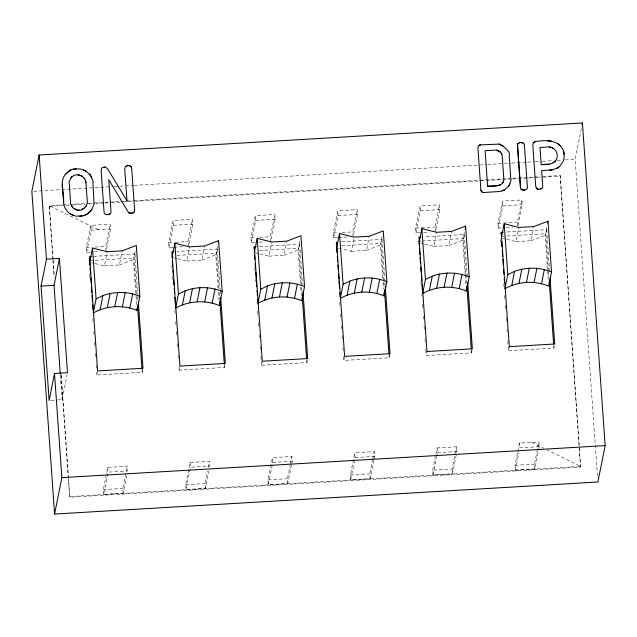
<?xml version="1.0" encoding="UTF-8"?>
<svg xmlns="http://www.w3.org/2000/svg" width="637" height="637" viewBox="0 0 637 637"><rect width="100%" height="100%" fill="white"/><g stroke="black" fill="none" stroke-linecap="round" stroke-linejoin="round"><path stroke-width="0.48" stroke-dasharray="3.19 2.39" d="M52.887 258.933L49.312 205.64L69.154 204.469M90.518 252.133L86.632 252.363L86.298 247.602L90.741 225.363L110.185 224.216L110.527 228.978L106.076 251.217L105.742 246.455L110.185 224.216M86.632 252.363L91.075 230.124L90.741 225.363M57.465 399.956L62.1 399.686L67.1 374.652M95.192 263.583L104.357 265.876L107.183 251.726M579.423 448.536L580.554 467.08L69.672 497.218L68.549 478.674M142.855 369.078L142.202 372.319L96.824 374.994L97.469 371.761M104.357 265.876L119.422 264.992L122.248 250.835M136.621 304.574L133.452 259.625L135.339 250.19M136.652 293.466L134.152 257.985L134.956 253.948L93.52 256.392M103.68 494.36L103.345 489.59L107.788 467.351L127.241 466.204L127.575 470.966L108.123 472.121L103.68 494.36L123.132 493.213L126.612 475.807M172.858 247.275L168.964 247.506L168.63 242.745L173.073 220.506L192.525 219.359L192.86 224.12L188.417 246.36L188.082 241.598L192.525 219.359M168.964 247.506L173.407 225.267L173.073 220.506M123.132 493.213L122.798 488.444L127.241 466.204M177.524 258.726L186.689 261.019L189.515 246.869M224.861 365.837L224.542 367.461L179.156 370.137L179.968 366.092M186.689 261.019L201.762 260.135L204.588 245.978M218.125 287.988L215.784 254.768L217.488 246.272M218.985 288.609L216.484 253.128L217.297 249.091L176.847 251.472M186.02 489.503L185.685 484.733L190.129 462.494L209.573 461.347L209.915 466.109L190.463 467.263L186.02 489.503L205.464 488.356L208.944 470.95M255.19 242.418L251.304 242.649L250.97 237.888L255.413 215.648L274.865 214.502L275.2 219.263L270.757 241.503L270.414 236.741L274.865 214.502M251.304 242.649L255.748 220.41L255.413 215.648M205.464 488.356L205.13 483.587L207.646 471.022M208.418 467.152L209.573 461.347M259.864 253.868L269.029 256.162L271.856 242.012M307.36 360.176L306.875 362.604L261.496 365.28L262.301 361.235M269.029 256.162L284.094 255.278L286.929 241.12M300.465 283.131L298.124 249.911L300.202 239.528M301.811 290.655L298.825 248.271L299.629 244.234L259.179 246.615M291.475 465.121L287.805 483.499L268.352 484.646L268.018 479.876L272.461 457.637L291.913 456.49L292.248 461.252L291.666 464.158M268.352 484.646L272.795 462.406L272.461 457.637M337.53 237.561L333.637 237.792L333.302 233.031L337.745 210.791L357.198 209.645L357.532 214.406L353.089 236.645L352.755 231.884L357.198 209.645M333.637 237.792L338.088 215.553L337.745 210.791M287.805 483.499L287.47 478.729L290.177 465.193M290.368 464.23L291.913 456.49M338.534 248.096L351.361 251.304L354.196 237.155M390.027 353.702L389.215 357.747L343.837 360.423L344.641 356.378M351.361 251.304L366.434 250.421L369.261 236.263M382.805 278.273L380.464 245.054L382.16 236.558M384.143 285.798L381.157 243.414L381.969 239.377L341.52 241.757M373.815 460.264L370.145 478.642L350.692 479.788L350.358 475.019L354.801 452.78L374.253 451.633L374.588 456.395L374.007 459.301M350.692 479.788L355.135 457.549L354.801 452.78M419.871 232.704L415.977 232.935L415.642 228.173L420.086 205.934L439.538 204.788L439.872 209.549L435.429 231.788L435.095 227.027L439.538 204.788M415.977 232.935L420.42 210.696L420.086 205.934M370.145 478.642L369.802 473.872L372.51 460.336M372.701 459.373L374.253 451.633M424.537 244.154L433.701 246.447L436.528 232.298M472.041 350.461L471.555 352.89L426.169 355.565L426.981 351.52M433.701 246.447L448.774 245.563L451.601 231.406M465.209 274.396L462.796 240.197L465.058 228.874M466.618 282.908L463.497 238.557L464.301 234.52L423.852 236.9M432.69 470.162L437.133 447.922L456.586 446.776L456.92 451.537L452.477 473.785L433.025 474.931L432.69 470.162L452.143 469.015L456.586 446.776M433.025 474.931L436.504 457.525M436.703 456.554L437.476 452.692L437.133 447.922M501.231 227.903L498.317 228.078L497.975 223.316L502.426 201.077L521.87 199.93L522.205 204.692L517.762 226.931L517.427 222.17L521.87 199.93M498.317 228.078L502.76 205.839L502.426 201.077M506.869 239.297L516.042 241.59L518.868 227.441M554.373 345.604L553.887 348.033L508.509 350.708L509.313 346.663M516.042 241.59L531.107 240.706L533.933 226.549M547.541 269.539L545.137 235.34L547.024 225.904M548.473 271.155L545.837 233.699L546.642 229.662L506.192 232.043M580.554 467.08L560.186 175.501L541.339 176.616M597.458 476.046L575.147 159.346L581.27 128.698M517.738 451.768L519.473 443.065L538.926 441.919L539.26 446.68L534.817 468.928L515.365 470.074L515.03 465.305L517.539 452.74M515.365 470.074L518.844 452.668M534.817 468.928L534.483 464.158L538.926 441.919M119.422 264.992L133.452 259.625M201.762 260.135L215.784 254.768M284.094 255.278L298.124 249.911M366.434 250.421L380.464 245.054M448.774 245.563L462.796 240.197M531.107 240.706L545.137 235.34M33.833 191.275L113.29 186.585M114.286 186.53L133.157 185.415M134.152 185.359L486.748 164.561M487.743 164.497L510.587 163.152M511.575 163.096L526.473 162.212M527.468 162.156L534.419 161.742M535.414 161.687L541.37 161.336M542.366 161.272L553.29 160.635M557.264 160.397L564.215 159.991M565.21 159.927L575.147 159.346M70.142 204.413L92.962 203.068M93.95 203.004L108.831 202.128M109.827 202.072L119.74 201.483M120.735 201.427L125.696 201.133M126.683 201.077L132.639 200.727M133.635 200.663L478.849 180.303M479.836 180.247L533.408 177.086M534.395 177.022L540.351 176.672M49.176 206.316L71.989 204.971M72.984 204.907L84.888 204.206M88.854 203.975L94.809 203.625M95.797 203.561L103.735 203.099M104.731 203.036L110.679 202.685M111.674 202.63L122.583 201.985M123.578 201.929L127.543 201.69M128.539 201.634L134.487 201.284M135.482 201.22L511.447 179.045M512.435 178.989L527.317 178.105M528.312 178.049L535.255 177.643M536.243 177.58L542.198 177.229M543.194 177.174L560.05 176.178M91.075 230.124L110.527 228.978M173.407 225.267L192.86 224.12M255.748 220.41L275.2 219.263M338.088 215.553L357.532 214.406M420.42 210.696L439.872 209.549M502.76 205.839L522.205 204.692M86.298 247.602L91.155 247.315M95.048 247.084L105.742 246.455M168.63 242.745L174.466 242.402M175.438 242.339L188.082 241.598M250.97 237.888L255.827 237.601M259.721 237.37L270.414 236.741M333.302 233.031L338.167 232.744M342.061 232.513L352.755 231.884M415.642 228.173L420.508 227.887M421.479 227.831L435.095 227.027M497.975 223.316L517.427 222.17M94.411 251.902L100.248 251.559M173.829 247.22L182.58 246.702M259.084 242.187L263.949 241.901M338.502 237.505L348.224 236.932M423.756 232.473L429.593 232.131M506.097 227.616L512.904 227.218M89.753 260.605L134.152 257.985M177.022 255.461L216.484 253.128M259.363 250.604L298.825 248.271M341.695 245.747L381.157 243.414M418.111 241.24L421.073 241.065M422.06 241.001L463.497 238.557M501.438 236.319L545.837 233.699M50.984 400.339L56.542 400.012M272.795 462.406L292.248 461.252M355.135 457.549L374.588 456.395M437.476 452.692L456.92 451.537M539.26 446.68L519.808 447.835L519.473 443.065M103.345 489.59L122.798 488.444M185.685 484.733L205.13 483.587M268.018 479.876L287.47 478.729M350.358 475.019L369.802 473.872M515.03 465.305L534.483 464.158M69.807 496.542L580.689 466.403L547.159 449.953M503.206 238.381L505.953 239.066M420.866 243.238L423.621 243.923M255.278 252.722L258.948 253.637M173.861 257.81L176.608 258.495M91.521 262.667L94.268 263.352M98.329 229.694L49.312 205.64L53.086 259.251M531.664 442.349L543.624 448.217M560.186 175.501L579.359 447.54M546.642 229.662L549.627 272.039M548.545 272.142L548.887 277.071M553.752 346.058L553.887 348.033M547.613 270.518L548.441 282.239M500.658 239.337L500.865 242.291M503.787 283.688L503.994 286.642M504.615 295.512L504.822 298.474M505.308 305.37L505.587 309.311M506.216 318.182L506.423 321.136M506.98 329.026L507.187 331.981M507.808 340.851L508.159 345.78M508.23 346.767L508.509 350.708M464.301 234.52L467.287 276.896M471.34 349.928L471.555 352.89M465.281 275.375L465.966 285.145M452.143 469.015L452.477 473.785M420.961 281.642L421.24 285.591M421.861 294.461L422.005 296.428M422.562 304.311L422.833 308.252M423.39 316.143L423.597 319.097M424.083 325.993L424.433 330.922M424.99 338.812L425.197 341.766M425.755 349.649L426.169 355.565M381.969 239.377L384.955 281.753M385.027 282.74L385.162 284.707M389.008 354.785L389.215 357.747M383.076 282.183L383.562 289.023M338.207 280.591L338.414 283.545M339.736 302.272L340.015 306.214M340.572 314.097L340.779 317.059M341.4 325.929L341.607 328.883M342.093 335.779L342.372 339.72M342.929 347.611L343.208 351.552M343.558 356.481L343.837 360.423M299.629 244.234L302.479 284.635M306.668 359.642L306.875 362.604M300.744 287.04L301.357 295.839M254.689 268.695L254.832 270.661M255.381 278.544L255.596 281.506M257.053 302.201L257.189 304.175M257.674 311.071L257.953 315.012M258.511 322.895L258.789 326.837M259.347 334.728L259.554 337.682M260.175 346.552L260.382 349.506M260.867 356.409L261.496 365.28M217.297 249.091L220.139 289.493M220.211 290.48L220.49 294.421M219.263 292.55L219.749 299.454M224.399 365.487L224.542 367.461M218.403 291.897L218.953 299.716M190.129 462.494L190.463 467.263M171.871 266.648L172.006 268.623M172.563 276.506L172.77 279.46M174.92 310.012L175.199 313.953M175.756 321.844L175.963 324.798M176.449 331.694L176.799 336.623M177.285 343.526L177.564 347.468M178.121 355.35L178.328 358.312M178.949 367.183L179.156 370.137M134.956 253.948L137.807 294.35M137.871 295.337L138.086 298.299M136.931 297.407L137.202 301.357M141.995 369.356L142.202 372.319M107.788 467.351L108.123 472.121M89.737 274.459L89.944 277.421M92.867 318.811L93.145 322.76M93.766 331.63L93.973 334.584M94.531 342.467L94.738 345.421M95.295 353.312L95.574 357.253M96.131 365.136L96.338 368.09M96.617 372.04L96.824 374.994M53.158 260.246L54.28 276.132M58.899 341.655L59.034 343.646M61.271 375.416L68.478 477.678M52.951 259.928L54.145 276.808M61.072 375.097L69.672 497.218M60.364 375.042L62.1 399.686"/><path stroke-width="0.96" d="M62.338 184.204L63.644 202.701C64.257 193.409 59.145 182.373 65.269 174.45C74.664 166.695 70.158 169.92 65.269 174.45M517.539 145.666L520.461 187.374L517.523 145.738L518.032 143.524L517.738 144.05M564.199 154.592L563.57 151.272L564.199 154.592L564.016 158.541L563.076 161.679L559.597 166.464L557.152 168.208L559.604 166.4M39.12 154.998L31.85 191.395L54.583 514.051L597.88 482.002L605.15 445.605L582.417 122.949L39.12 154.998L46.461 259.163L41.079 286.124L49.129 400.45L54.519 373.489L67.482 372.725L59.424 258.399L46.461 259.163M70.834 178.113C74.521 172.945 67.196 182.787 69.29 183.854L70.58 202.232C69.688 203.593 74.593 210.019 71.806 206.332M76.257 168.686L73.351 169.179L80.254 168.885L86.035 171.186L83.375 169.8M60.292 374.062L54.041 285.36L59.424 258.399M71.885 176.943C76.344 172.245 85.78 175.884 85.971 182.803L87.253 201.244C88.455 202.375 84.211 209.326 86.505 205.401M73.04 215.322L70.508 214.016L76.082 216.23L84.068 215.561L86.998 214.223L91.648 209.884L94.085 203.999L92.914 182.333C94.921 182.97 85.7 166.671 91.832 177.795M74.123 208.793L77.117 210.122L72.897 207.654M82.468 176.481L81.01 175.597M83.734 177.683L84.777 178.957M78.136 210.25L79.187 210.202L77.117 210.122M85.533 180.677L85.971 182.803M79.617 216.325C84.18 216.325 89.037 213.467 91.648 209.884M84.458 208.132L81.409 209.868L85.613 206.826M103.99 167.053L105.32 167.125L101.856 167.818L101.116 170.302L104.054 211.938C103.337 215.728 111.69 215.545 110.997 211.564L108.776 179.745L128.666 212.75L128.348 212.455M92.516 248.056L96.099 298.864L93.273 313.014C106.49 305.521 123.013 304.605 137.035 310.434L139.861 296.285L136.278 245.468L122.248 250.835L107.183 251.726L92.516 248.056L89.69 262.205L89.897 265.135M106.554 214.741L109.715 214.191M110.153 213.825L110.512 213.459M54.583 514.051L61.853 477.654L54.519 373.489M125.593 166.392C124.326 166.743 129.709 164.967 126.421 165.883M100.065 309.797L102.891 295.648C114.756 291.213 128.148 291.467 139.861 296.285M129.16 165.779C130.744 165.11 131.931 168.67 131.652 168.072M129.892 165.962L131.198 166.854M105.32 167.125L107.486 168.63L127.002 200.79M107.295 307.647L110.121 293.498M129.184 213.061C136.477 212.758 131.397 214.143 128.682 212.678M134.152 212.065C132.281 213.785 135.434 211.102 134.614 210.138L131.692 168.431M114.787 306.628L117.622 292.479M122.368 306.763L125.194 292.606M129.837 308.037L132.671 293.888M172.03 257.348L174.857 243.199L189.515 246.869L204.588 245.978L218.618 240.611L222.194 291.428L219.367 305.577C205.345 299.748 188.831 300.664 175.605 308.157L178.432 294.007L174.857 243.199M182.405 304.94L185.232 290.791C197.096 286.355 210.489 286.61 222.194 291.428M189.635 302.79L192.462 288.641M197.128 301.771L199.954 287.621M204.7 301.906L207.535 287.749M218.236 242.498L218.618 240.611M212.177 303.18L215.003 289.031M253.924 248.526L254.251 246.909L256.225 246.79M254.553 251.551L257.189 238.342L271.856 242.012L286.929 241.12L300.951 235.754L304.534 286.57L301.707 300.72C287.685 294.891 271.171 295.807 257.945 303.3L260.772 289.15L257.189 238.342M264.737 300.083L267.564 285.933C279.428 281.498 292.821 281.753 304.534 286.57M271.967 297.933L274.802 283.784M279.468 296.914L282.295 282.764M287.04 297.049L289.867 282.892M294.517 298.323L297.344 284.174M336.264 243.668L336.583 242.052L344.641 356.378L390.027 353.702L385.297 286.682M340.277 298.442C353.503 290.95 370.017 290.034 384.039 295.863L386.866 281.713L383.291 230.897L369.261 236.263L354.196 237.155L339.529 233.484L336.702 247.634L337.045 252.523M340.469 297.503L343.104 284.293L339.529 233.484M347.077 295.226L349.904 281.076C361.768 276.641 375.161 276.896 386.866 281.713M354.307 293.076L357.134 278.926M361.8 292.057L364.627 277.907M369.38 292.192L372.207 278.035M376.849 293.466L379.676 279.317M421.861 228.627L425.444 279.436L422.618 293.585C435.843 286.093 452.358 285.177 466.38 291.005L469.206 276.856L465.623 226.039L451.601 231.406L436.528 232.298L421.861 228.627L419.035 242.777L419.178 244.727M429.41 290.368L432.236 276.219C444.1 271.784 457.501 272.039 469.206 276.856M436.648 288.219L439.474 274.069M444.14 287.199L446.967 273.05M479.438 145.172C478.021 145.507 482.432 144.472 479.892 144.949M451.713 287.335L454.539 273.177M465.249 227.927L465.623 226.039M459.189 288.609L462.016 274.459M481.317 191.251C480.067 187.397 481.58 194.038 484.16 192.462L500.3 191.466L504.663 189.818L502.179 190.925M481.596 191.721L483.332 192.446M487.592 186.171L487.6 186.108C493.173 186.617 504.361 186.593 503.835 178.909L502.219 155.946C502.083 152.53 498.604 149.83 495.443 150.109L485.107 150.722L487.592 186.171L497.919 185.566L500.77 184.722M496.43 150.125L500.571 152.179M503.763 146.263C489.184 139.455 512.331 148.947 509.162 155.452L510.778 178.655C512.132 180.566 506.55 189.866 509.911 183.902M501.311 153.214L501.9 154.345M502.593 183.09L503.246 182.055M500.937 233.954L501.255 232.338L503.23 232.218M519.099 142.752L519.999 142.529L518.016 143.596M501.375 237.919L504.201 223.77L518.868 227.441L533.933 226.549L547.963 221.182L551.546 271.999L548.712 286.148C534.698 280.32 518.176 281.236 504.95 288.728L507.785 274.579L504.201 223.77M519.983 142.592L522.682 142.792L524.378 144.543L527.404 186.967C528.28 190.805 520.087 191.458 520.469 187.31M521.958 142.545L520.437 142.553M522.682 142.792L523.988 143.683M520.931 189.022L522.157 189.922L524.729 190.089M533.241 142.76L533.543 142.354L532.803 144.83L535.741 186.474L536.88 188.823L536.211 188.122M535.207 141.701L533.902 142.139L535.677 141.589C545.495 139.782 559.843 139.678 563.562 151.335M511.75 285.511L514.577 271.362C526.441 266.927 539.834 267.182 551.546 271.999M553.752 148.684C556.523 150.81 557.853 154.297 557.041 157.713C555.488 164.513 546.904 164.848 541.171 164.561L539.985 147.481L547.971 147.012C549.317 145.977 556.228 150.077 552.279 147.864M537.421 189.093L538.257 189.213L536.895 188.751M518.98 283.361L521.807 269.212M547.541 140.888L551.546 141.08M540.917 188.87C538.95 189.81 544.117 187.636 542.684 186.084L541.617 170.62L552.056 169.872L549.667 170.143M549.333 147.028L550.679 147.235M541.386 188.735L541.824 188.369M549.158 164.091L541.187 164.497M526.473 282.342L529.307 268.193M553.083 162.953L555.591 160.723M557.829 143.747L560.289 145.801M534.053 282.478L536.88 268.32M547.589 223.069L547.963 221.182M541.522 283.752L544.348 269.602M582.035 124.868L582.417 122.949M125.282 166.639L124.733 168.893L126.986 200.854M508.605 186.171L504.647 189.89M479.04 145.308L478.14 146.399L477.933 148.071L480.863 189.707M132.894 212.981L133.38 212.686M96.099 298.864L102.891 295.648M178.432 294.007L185.232 290.791M260.772 289.15L267.564 285.933M343.104 284.293L349.904 281.076M425.444 279.436L432.236 276.219M507.785 274.579L514.577 271.362M557.168 168.136L552.048 169.944M70.596 170.151L73.359 169.116M79.171 210.266L81.425 209.796M540.017 189.117L538.241 189.277M480.792 144.894L498.429 144.129M91.545 256.504L89.578 256.623L97.628 370.949L143.014 368.274L138.356 302.241M173.885 251.647L171.91 251.766L179.968 366.092L225.347 363.416L220.697 297.383M420.898 237.075L418.923 237.195L426.981 351.52L472.359 348.845L467.709 282.812M41.079 286.124L54.041 285.36M61.853 477.654L605.15 445.605M127.647 165.724L129.168 165.716M78.032 174.896L80.995 175.669M70.492 214.08C66.59 211.325 63.835 207.272 63.652 202.638M86.051 171.122L90.35 175.286M550.042 277.955L554.7 343.988L509.313 346.663L501.255 232.338M549.309 282.979L553.609 344.091M501.645 241.829L501.996 246.71M502.267 250.62L502.681 256.488M502.888 259.418L503.302 265.279M503.58 269.188L503.923 274.077M504.193 277.987L504.544 282.868M466.833 285.87L471.276 348.949M466.244 289.055L466.38 291.005M419.449 248.637L419.863 254.505M420.07 257.436L420.484 263.296M420.754 267.206L421.105 272.095M421.376 275.996L421.718 280.885M421.997 284.795L422.339 289.684M384.422 289.739L388.936 353.806M383.832 292.932L384.039 295.863M337.315 256.424L337.666 261.313M337.936 265.223L338.287 270.112M338.558 274.014L338.9 278.902M339.179 282.812L339.593 288.672M339.863 292.582L340.214 297.471M302.965 291.539L307.687 358.559L262.301 361.235L254.251 246.909M302.225 296.563L306.604 358.663M254.497 254.442L254.848 259.331M255.118 263.24L255.461 268.129M255.74 272.031L256.154 277.899M256.361 280.829L256.775 286.69M257.045 290.599L257.396 295.488M257.667 299.398L257.802 301.349M219.892 301.42L224.335 364.499M172.301 261.258L172.643 266.139M172.922 270.048L173.336 275.917M173.606 279.826L173.957 284.707M174.227 288.617L174.57 293.506M174.849 297.415L175.263 303.276M137.481 305.298L141.924 368.377M136.891 308.483L137.035 310.434M90.104 268.066L90.518 273.934M90.788 277.843L91.139 282.724M91.409 286.634L91.824 292.494M92.031 295.425L92.445 301.293M92.652 304.223L93.066 310.084"/></g></svg>
